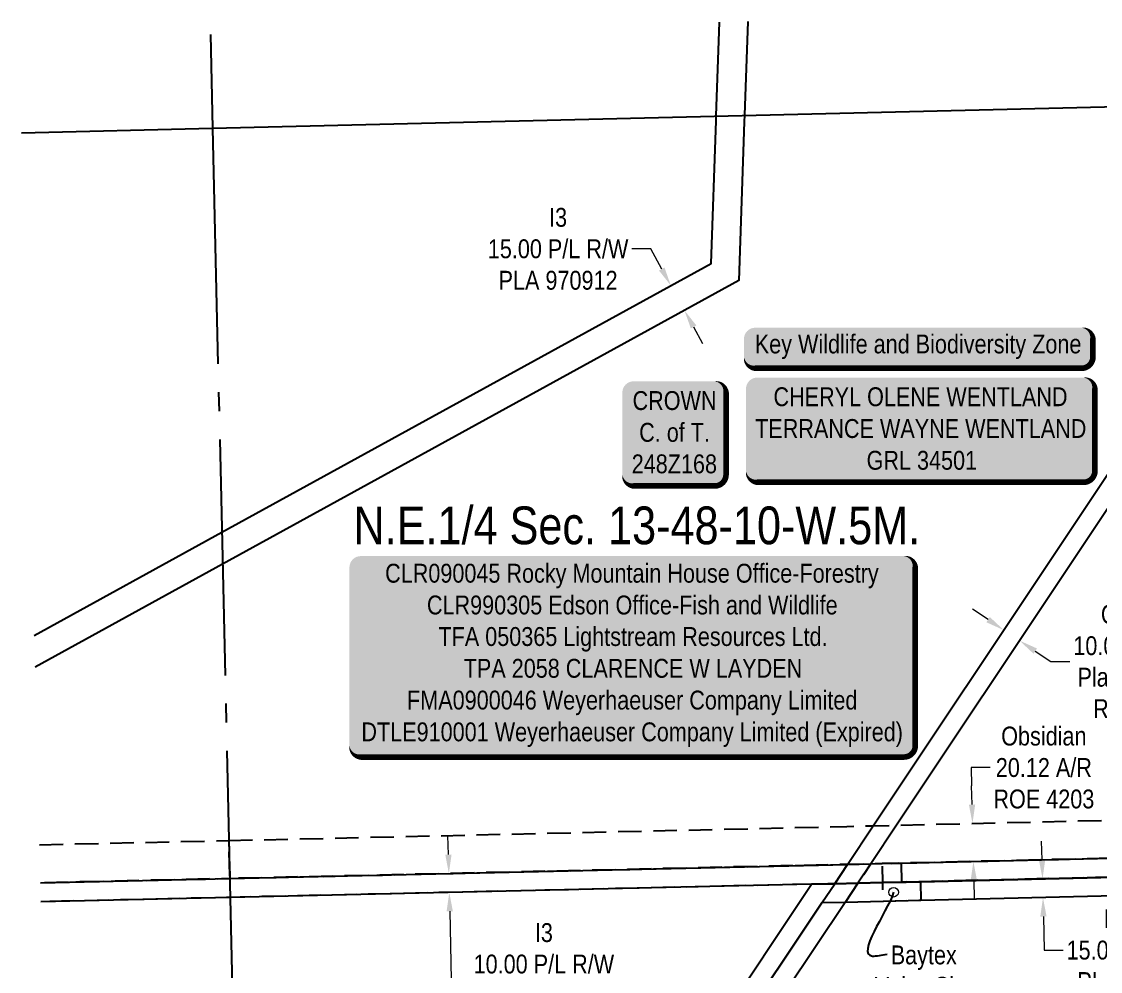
# Model space of a CAD drawing. Extents: x 610781 to 613451, y 5887607 to 5892660.
# Drawn here: x 611567 to 612138, y 5889675 to 5890178 of the extents above; entities that cross this region are included whole.
import ezdxf
from ezdxf.enums import TextEntityAlignment as Align

# ---------------------------------------------------------------- set-up
doc = ezdxf.new("R2010")
doc.units = 0
doc.header["$LTSCALE"] = 5
doc.header["$PDSIZE"] = -1.5
for name, pattern in [('foc-ACCESSROAD', [3.75, 2.5, -1.25]), ('foc-FLOWLINE', [3.75, 2.5, -1.25]), ('foc-QUARTERLINE', [33, 25, -3, 2, -3])]:
    doc.linetypes.add(name, pattern=pattern)
doc.layers.get('Defpoints').update_dxf_attribs({"color": 9})
for name, color, linetype in [('AS-OWNER', 7, 'Continuous'), ('AS-WILDLIFE-BLOCK', 131, 'Continuous'), ('C-AR', 13, 'foc-ACCESSROAD'), ('C-RW', 13, 'Continuous'), ('C-SYMBOL', 7, 'Continuous'), ('F-EZE', 190, 'foc-FLOWLINE'), ('F-RW', 190, 'Continuous'), ('F-WS', 190, 'foc-ACCESSROAD'), ('L-SEC', 7, 'Continuous'), ('L-SECQ', 8, 'foc-QUARTERLINE')]:
    doc.layers.add(name, color=color, linetype=linetype)
for name, color, linetype, lineweight in [('C-AR-T', 13, 'Continuous', 9), ('C-RW-T', 13, 'Continuous', 9), ('F-EZE-T', 190, 'Continuous', 9), ('F-RW-T', 190, 'Continuous', 9)]:
    doc.layers.add(name, color=color, linetype=linetype, lineweight=lineweight)
doc.styles.add('175L', font='ARIALN.TTF', dxfattribs={"height": 20})
doc.styles.add('80', font='ARIALN.TTF', dxfattribs={"height": 10})
doc.styles.add('80CG', font='ARIALN.TTF', dxfattribs={"height": 10})
doc.styles.add('80L', font='ARIALN.TTF', dxfattribs={"height": 10})
doc.dimstyles.new('Compass 5 000', dxfattribs={"dimscale": 5, "dimtxt": 9, "dimasz": 2, "dimexe": 0.2, "dimexo": 0.0625, "dimgap": 0.5, "dimtad": 0, "dimtih": 1, "dimtoh": 1, "dimzin": 0, "dimdsep": 46, "dimtxsty": '80CG', "dimcen": 0.1, "dimse1": 1, "dimse2": 1, "dimclrd": 256, "dimclrt": 256, "dimaunit": 1, "dimadec": 4, "dimazin": 0, "dimtfac": 0.06, "dimtofl": 0, "dimtmove": 0, "dimatfit": 1, "dimfxl": 0.2, "dimtolj": 1, "dimtzin": 0, "dimlwd": -1, "dimarcsym": 0})

# ---------------------------------------------------------------- blocks, each defined once
blk = doc.blocks.new('*D379')
at = {"layer": 'Defpoints', "color": 0, "transparency": 16777216}
for p in [(612090.6, 5889723.38), (612107.88, 5889713.78), (612090.83, 5889713.38)]:
    blk.add_point(p, dxfattribs=at)
at = {"layer": 'F-RW-T', "transparency": 16777216}
for p, q in [((612107.41, 5889733.78), (612107.17, 5889743.78)), ((612108.12, 5889703.79), (612108.55, 5889685.92)), ((612108.55, 5889685.92), (612118.55, 5889685.92))]:
    blk.add_line(p, q, dxfattribs=at)
for points in [[(612109.07, 5889733.82), (612105.74, 5889733.74), (612107.64, 5889723.79)], [(612109.79, 5889703.83), (612106.46, 5889703.75), (612107.88, 5889713.78)]]:
    blk.add_solid(points, dxfattribs=at)
at = {"layer": 'F-RW-T', "transparency": 16777216, "insert": (612157.63, 5889685.92), "char_height": 10, "attachment_point": 5, "style": '80CG'}
blk.add_mtext('\\A1;Baytex\\P15.00 P/L R/W\\PPLA 043805', dxfattribs=at)
blk = doc.blocks.new('*D380')
at = {"layer": 'Defpoints', "color": 0, "transparency": 16777216}
for p in [(611793.29, 5889726.59), (611793.24, 5889716.56), (611793.52, 5889716.57)]:
    blk.add_point(p, dxfattribs=at)
at = {"layer": 'F-RW-T', "transparency": 16777216}
for p, q in [((611792.78, 5889736.58), (611792.55, 5889746.57)), ((611793.46, 5889706.56), (611794.29, 5889670.2)), ((611794.29, 5889670.2), (611804.29, 5889670.2))]:
    blk.add_line(p, q, dxfattribs=at)
for points in [[(611794.45, 5889736.61), (611791.12, 5889736.54), (611793.01, 5889726.58)], [(611795.13, 5889706.6), (611791.8, 5889706.52), (611793.24, 5889716.56)]]:
    blk.add_solid(points, dxfattribs=at)
at = {"layer": 'F-RW-T', "transparency": 16777216, "insert": (611843.37, 5889670.2), "char_height": 10, "attachment_point": 5, "style": '80CG'}
blk.add_mtext('\\A1;I3\\P10.00 P/L R/W\\PPlan 982 5833\\PPLA 971556', dxfattribs=at)
blk = doc.blocks.new('*D410')
at = {"layer": 'Defpoints', "color": 0, "transparency": 16777216}
for p in [(611917.89, 5890024.9), (611717.42, 5889931.9), (611724.65, 5889918.75)]:
    blk.add_point(p, dxfattribs=at)
at = {"layer": 'F-RW-T', "transparency": 16777216}
for p, q in [((611899.99, 5890057.48), (611889.99, 5890057.48)), ((611905.85, 5890046.82), (611899.99, 5890057.48)), ((611922.7, 5890016.14), (611927.52, 5890007.37))]:
    blk.add_line(p, q, dxfattribs=at)
for points in [[(611907.31, 5890047.62), (611904.38, 5890046.02), (611910.66, 5890038.06)], [(611924.16, 5890016.94), (611921.24, 5890015.34), (611917.89, 5890024.9)]]:
    blk.add_solid(points, dxfattribs=at)
at = {"layer": 'F-RW-T', "transparency": 16777216, "insert": (611850.9, 5890057.48), "char_height": 10, "attachment_point": 5, "style": '80CG'}
blk.add_mtext('\\A1;I3\\P15.00 P/L R/W\\PPLA 970912', dxfattribs=at)
blk = doc.blocks.new('*D505')
at = {"layer": 'C-RW-T', "transparency": 16777216}
for p, q in [((612078.8, 5889861.08), (612070.48, 5889866.63)), ((612103.8, 5889844.4), (612112.12, 5889838.85)), ((612112.12, 5889838.85), (612122.12, 5889838.85))]:
    blk.add_line(p, q, dxfattribs=at)
for points in [[(612079.72, 5889862.46), (612077.87, 5889859.69), (612087.11, 5889855.53)], [(612104.73, 5889845.78), (612102.88, 5889843.01), (612095.48, 5889849.95)]]:
    blk.add_solid(points, dxfattribs=at)
at = {"layer": 'Defpoints', "color": 0, "transparency": 16777216}
for p in [(612087.11, 5889855.53), (612077.41, 5889840.99), (612085.78, 5889835.41)]:
    blk.add_point(p, dxfattribs=at)
at = {"layer": 'C-RW-T', "transparency": 16777216, "insert": (612161.21, 5889838.85), "char_height": 10, "attachment_point": 5, "style": '80CG'}
blk.add_mtext('\\A1;Obsidian\\P10.06 P/L R/W\\PPlan 5148 KS\\PROE 4944', dxfattribs=at)
blk = doc.blocks.new('*D506')
at = {"layer": 'C-AR-T', "transparency": 16777216}
for p, q in [((612079.82, 5889782.66), (612069.82, 5889782.66)), ((612069.82, 5889782.66), (612070.05, 5889773.1)), ((612070.28, 5889763.1), (612070.05, 5889773.1)), ((612071.23, 5889722.98), (612071.46, 5889712.98))]:
    blk.add_line(p, q, dxfattribs=at)
for points in [[(612071.95, 5889763.14), (612068.62, 5889763.06), (612070.52, 5889753.1)], [(612072.89, 5889723.02), (612069.56, 5889722.94), (612070.99, 5889732.97)]]:
    blk.add_solid(points, dxfattribs=at)
at = {"layer": 'Defpoints', "color": 0, "transparency": 16777216}
for p in [(612065, 5889752.97), (612070.52, 5889753.1), (612065.47, 5889732.84)]:
    blk.add_point(p, dxfattribs=at)
at = {"layer": 'C-AR-T', "transparency": 16777216, "insert": (612108.35, 5889782.66), "char_height": 10, "attachment_point": 5, "style": '80CG'}
blk.add_mtext('\\A1;Obsidian\\P20.12 A/R\\PROE 4203', dxfattribs=at)
blk = doc.blocks.new('*U526')
h = blk.add_hatch(color=255)
edge = h.paths.add_edge_path()
edge.add_line((-86.5, -11.5), (86.5, -11.5))
edge.add_arc((86.5, -5.5), 6, 270, 360)
edge.add_line((92.5, -5.5), (92.5, 4))
edge.add_arc((86.5, 4), 6, 0, 90)
edge.add_line((86.5, 10), (-86.5, 10))
edge.add_arc((-86.5, 4), 6, 90, 180)
edge.add_line((-92.5, 4), (-92.5, -5.5))
edge.add_arc((-86.5, -5.5), 6, 180, 270)
at = {"color": 131, "flags": 128}
blk.add_lwpolyline([(-86.5, -11.5, 3, 3, 0), (86.5, -11.5, 3, 3, 0.414214), (92.5, -5.5, 3, 3, 0), (92.5, 4, 3, 0, 0.414214), (86.5, 10, 0, 0, 0), (-86.5, 10, 0, 0, 0.414214), (-92.5, 4, 0, 0, 0), (-92.5, -5.5, 0, 3, 0.414214)], format="xyseb", close=True, dxfattribs=at)
at = {"color": 131, "style": '80'}
blk.add_attdef('ENTER_TEXT_001', (-35.99, -5), '', height=10, dxfattribs=at)
blk = doc.blocks.new('*U527')
h = blk.add_hatch(color=255)
edge = h.paths.add_edge_path()
edge.add_line((-144, -54), (144, -54))
edge.add_arc((144, -48), 6, 270, 360)
edge.add_line((150, -48), (150, 46.5))
edge.add_arc((144, 46.5), 6, 0, 90)
edge.add_line((144, 52.5), (-144, 52.5))
edge.add_arc((-144, 46.5), 6, 90, 180)
edge.add_line((-150, 46.5), (-150, -48))
edge.add_arc((-144, -48), 6, 180, 270)
at = {"color": 44, "flags": 128}
blk.add_lwpolyline([(-144, -54, 3, 3, 0), (144, -54, 3, 3, 0.414214), (150, -48, 3, 3, 0), (150, 46.5, 3, 0, 0.414214), (144, 52.5, 0, 0, 0), (-144, 52.5, 0, 0, 0.414214), (-150, 46.5, 0, 0, 0), (-150, -48, 0, 3, 0.414214)], format="xyseb", close=True, dxfattribs=at)
at = {"color": 44, "style": '80'}
blk.add_attdef('ENTER_TEXT_001', (-35.99, -5), '', height=10, dxfattribs=at)
blk = doc.blocks.new('*U528')
h = blk.add_hatch(color=59)
edge = h.paths.add_edge_path()
edge.add_line((-86.5, -28.5), (86.5, -28.5))
edge.add_arc((86.5, -22.5), 6, 270, 360)
edge.add_line((92.5, -22.5), (92.5, 21))
edge.add_arc((86.5, 21), 6, 0, 90)
edge.add_line((86.5, 27), (-86.5, 27))
edge.add_arc((-86.5, 21), 6, 90, 180)
edge.add_line((-92.5, 21), (-92.5, -22.5))
edge.add_arc((-86.5, -22.5), 6, 180, 270)
at = {"color": 1, "flags": 128}
blk.add_lwpolyline([(-86.5, -28.5, 3, 3, 0), (86.5, -28.5, 3, 3, 0.414214), (92.5, -22.5, 3, 3, 0), (92.5, 21, 3, 0, 0.414214), (86.5, 27, 0, 0, 0), (-86.5, 27, 0, 0, 0.414214), (-92.5, 21, 0, 0, 0), (-92.5, -22.5, 0, 3, 0.414214)], format="xyseb", close=True, dxfattribs=at)
blk.add_lwpolyline([(-49.31, -15.51, 0, 7.5, 0), (0, 0, 0, 0, 0)], format="xyseb", dxfattribs=at)
at = {"color": 1, "style": '80'}
blk.add_attdef('ENTER_TEXT_001', (-35.99, -5), '', height=10, dxfattribs=at)
blk = doc.blocks.new('*U541')
h = blk.add_hatch(color=255)
edge = h.paths.add_edge_path()
edge.add_line((-21.5, -28.5), (21.5, -28.5))
edge.add_arc((21.5, -22.5), 6, 270, 360)
edge.add_line((27.5, -22.5), (27.5, 21))
edge.add_arc((21.5, 21), 6, 0, 90)
edge.add_line((21.5, 27), (-21.5, 27))
edge.add_arc((-21.5, 21), 6, 90, 180)
edge.add_line((-27.5, 21), (-27.5, -22.5))
edge.add_arc((-21.5, -22.5), 6, 180, 270)
at = {"color": 14, "flags": 128}
blk.add_lwpolyline([(-21.5, -28.5, 3, 3, 0), (21.5, -28.5, 3, 3, 0.414214), (27.5, -22.5, 3, 3, 0), (27.5, 21, 3, 0, 0.414214), (21.5, 27, 0, 0, 0), (-21.5, 27, 0, 0, 0.414214), (-27.5, 21, 0, 0, 0), (-27.5, -22.5, 0, 3, 0.414214)], format="xyseb", close=True, dxfattribs=at)
at = {"color": 14, "style": '80'}
blk.add_attdef('ENTER_TEXT_001', (-26.85, -4.92), '', height=10, dxfattribs=at)

msp = doc.modelspace()

# ---------------------------------------------------------------- linework, layer by layer
at = {"layer": 'C-AR', "flags": 128}
msp.add_lwpolyline([(611676.458, 5889744.052), (612003.846, 5889751.528), (612016.125, 5889751.819), (612017.963, 5889751.862), (612030.248, 5889752.151), (612270.298, 5889757.81), (612280.36, 5889758.047), (612328.499, 5889759.181), (612473.631, 5889762.145), (612473.413, 5889760.928), (612473.019, 5889758.78), (612472.77, 5889757.457), (612472.375, 5889755.403), (612472.097, 5889753.992), (612471.703, 5889752.031), (612471.395, 5889750.532), (612471.002, 5889748.666), (612470.662, 5889747.08), (612470.273, 5889745.306), (612469.899, 5889743.633), (612469.51, 5889741.924), (612328.944, 5889738.94), (612280.817, 5889737.92), (612270.755, 5889737.683), (612032.718, 5889732.072), (612022.716, 5889731.837), (612016.601, 5889731.692), (612004.315, 5889731.401), (611676.915, 5889723.929), (611676.458, 5889744.052)], close=True, dxfattribs=at)
msp.add_lwpolyline([(611576.059, 5889741.817), (611676.457, 5889744.052), (611676.915, 5889723.929), (611576.567, 5889721.656)], dxfattribs=at)
at = {"layer": 'C-RW'}
for points in [[(611942.853, 5889639.251), (611990.704, 5889710.992), (611997.5, 5889721.183), (612004.315, 5889731.401), (612017.963, 5889751.862), (612212.858, 5890044.033)], [(612213.256, 5890026.508), (612030.248, 5889752.151), (612016.601, 5889731.692), (612009.774, 5889721.456), (612002.991, 5889711.285), (611955.951, 5889640.752), (611955.951, 5889640.752), (612162.162, 5889449.249)]]:
    msp.add_lwpolyline(points, dxfattribs=at)
at = {"layer": 'F-EZE', "flags": 128}
msp.add_lwpolyline([(612022.956, 5889721.77), (612009.774, 5889721.456), (612016.601, 5889731.692), (612022.716, 5889731.837), (612032.718, 5889732.072), (612270.755, 5889737.683), (612270.982, 5889727.68), (612042.961, 5889722.246), (612032.958, 5889722.008), (612022.956, 5889721.77)], close=True, dxfattribs=at)
msp.add_lwpolyline([(611576.567, 5889721.65), (611676.915, 5889723.929), (612004.315, 5889731.401), (611997.509, 5889721.197), (611985.264, 5889720.931), (611677.143, 5889713.926), (611576.819, 5889711.636)], dxfattribs=at)
at = {"layer": 'F-RW'}
for points in [[(611573.267, 5889852.717), (611672.744, 5889907.363), (611931.97, 5890049.764), (611934.605, 5890125.345), (611934.696, 5890127.919), (611936.426, 5890177.569)], [(611951.456, 5890177.929), (611949.726, 5890128.278), (611949.605, 5890124.823), (611946.673, 5890040.717), (611673.128, 5889890.451), (611573.692, 5889835.827)], [(611576.567, 5889721.656), (611676.915, 5889723.929), (612004.315, 5889731.401), (612016.601, 5889731.692), (612022.716, 5889731.837), (612032.718, 5889732.072), (612270.755, 5889737.683)], [(612270.982, 5889727.68), (612042.961, 5889722.246), (612032.958, 5889722.008), (612022.956, 5889721.769), (612009.774, 5889721.456), (611997.5, 5889721.183), (611985.264, 5889720.915), (611677.143, 5889713.926), (611576.819, 5889711.636)], [(611934.527, 5889644.8), (611985.264, 5889720.915), (611997.5, 5889721.183), (612009.774, 5889721.456), (612022.956, 5889721.769), (612032.958, 5889722.008), (612042.961, 5889722.246), (612270.982, 5889727.68)], [(612271.209, 5889717.678), (612043.199, 5889712.242), (612023.194, 5889711.766), (612002.991, 5889711.285), (611990.704, 5889710.992), (611942.853, 5889639.251)]]:
    msp.add_lwpolyline(points, dxfattribs=at)
at = {"layer": 'F-WS', "flags": 128}
msp.add_lwpolyline([(612032.718, 5889732.072), (612032.958, 5889722.008), (612042.961, 5889722.246), (612043.199, 5889712.242), (612023.194, 5889711.766), (612022.956, 5889721.769), (612022.716, 5889731.837), (612032.718, 5889732.072)], close=True, dxfattribs=at)
at = {"layer": 'L-SEC'}
msp.add_lwpolyline([(611566.561, 5890119.007), (611667.809, 5890121.486), (612472.938, 5890140.722)], dxfattribs=at)
at = {"layer": 'L-SECQ'}
for p, q in [((611666.689, 5890171.106), (611667.809, 5890121.486)), ((611667.809, 5890121.486), (611704.359, 5888514.385))]:
    msp.add_line(p, q, dxfattribs=at)

# ---------------------------------------------------------------- block references
at = {"layer": 'AS-OWNER'}
ref = msp.add_blockref('*U541', (611912.429, 5889960.378), dxfattribs=dict(at, xscale=0.9992244104333442, yscale=0.9992244104333442, zscale=0.9992244104333442))
ref.add_attrib('ENTER_TEXT_001', 'CROWN', (611890.386, 5889972.141), dxfattribs={"layer": '0', "color": 14, "height": 9.9922, "style": '80'})
ref.add_attrib('ENTER_TEXT_002', 'C. of T.', (611893.879, 5889955.311), dxfattribs={"layer": '0', "color": 14, "height": 9.9922, "style": '80'})
ref.add_attrib('ENTER_TEXT_003', '248Z168', (611889.932, 5889938.616), dxfattribs={"layer": '0', "color": 14, "height": 9.9922, "style": '80'})
at = {"layer": 'AS-OWNER', "color": 1}
ref = msp.add_blockref('*U528', (612042.944, 5889962.337), dxfattribs=dict(at, xscale=0.999609, yscale=0.999609, zscale=0.999609))
ref.add_attrib('ENTER_TEXT_001', 'CHERYL OLENE WENTLAND', (611965.055, 5889974.173), dxfattribs={"layer": '0', "color": 1, "height": 9.99609, "style": '80'})
ref.add_attrib('ENTER_TEXT_002', 'TERRANCE WAYNE WENTLAND', (611955.339, 5889957.335), dxfattribs={"layer": '0', "color": 1, "height": 9.99609, "style": '80'})
ref.add_attrib('ENTER_TEXT_003', 'GRL 34501', (612014.401, 5889940.498), dxfattribs={"layer": '0', "color": 1, "height": 9.9961, "style": '80'})
at = {"layer": 'AS-WILDLIFE-BLOCK', "color": 3}
ref = msp.add_blockref('*U526', (612041.882, 5890005.754), dxfattribs=dict(at, xscale=0.999609, yscale=0.999609, zscale=0.999609))
ref.add_attrib('ENTER_TEXT_001', 'Key Wildlife and Biodiversity Zone', (611955.142, 5890002.14), dxfattribs={"layer": '0', "color": 131, "height": 9.99609, "style": '80'})
at = {"layer": 'C-SYMBOL', "color": 3}
ref = msp.add_blockref('*U527', (611890.261, 5889842.264), dxfattribs=dict(at, xscale=0.999609, yscale=0.999609, zscale=0.999609))
ref.add_attrib('ENTER_TEXT_001', 'CLR090045 Rocky Mountain House Office-Forestry', (611759.241, 5889880.672), dxfattribs={"layer": '0', "color": 44, "height": 9.99609, "style": '80'})
ref.add_attrib('ENTER_TEXT_002', 'CLR990305 Edson Office-Fish and Wildlife', (611781.392, 5889863.835), dxfattribs={"layer": '0', "color": 44, "height": 9.99609, "style": '80'})
ref.add_attrib('ENTER_TEXT_003', 'TFA 050365 Lightstream Resources Ltd.', (611787.484, 5889847.134), dxfattribs={"layer": '0', "color": 44, "height": 9.99609, "style": '80'})
ref.add_attrib('ENTER_TEXT_004', 'TPA 2058 CLARENCE W LAYDEN', (611800.879, 5889830.297), dxfattribs={"layer": '0', "color": 44, "height": 9.99609, "style": '80'})
ref.add_attrib('ENTER_TEXT_005', 'FMA0900046 Weyerhaeuser Company Limited', (611770.854, 5889813.459), dxfattribs={"layer": '0', "color": 44, "height": 9.99609, "style": '80'})
ref.add_attrib('ENTER_TEXT_006', 'DTLE910001 Weyerhaeuser Company Limited (Expired)', (611746.654, 5889796.622), dxfattribs={"layer": '0', "color": 44, "height": 9.99609, "style": '80'})

# ---------------------------------------------------------------- texts
at = {"layer": 'C-SYMBOL', "color": 3, "style": '175L'}
msp.add_text('N.E.1/4 Sec. 13-48-10-W.5M.', height=19.99218, dxfattribs=at).set_placement((611892.639, 5889895.025), align=Align.BOTTOM_CENTER)
at = {"layer": 'F-EZE-T', "insert": (611997.026, 5889688.448), "char_height": 9.99609, "attachment_point": 1, "style": '80L'}
msp.add_mtext_dynamic_manual_height_columns('\\pi30.16884;Baytex\\P\\pi21.70693;Valve Site\\P\\pi18.6181;PIL 040518', width=94.42393, gutter_width=99.961, heights=[0], dxfattribs=at)

# ---------------------------------------------------------------- dimensions: what is measured, and where the dimension line sits
at = {"layer": 'C-AR-T'}
dim = msp.add_linear_dim(base=(612070.518, 5889753.101), p1=(612065.47, 5889732.844), p2=(612064.996, 5889752.97), angle=91.35042, text='Obsidian\\P20.12 A/R\\PROE 4203', dimstyle='Compass 5 000', override={"dimtmove": 1}, dxfattribs=at)
dim.commit()
dim.dimension.update_dxf_attribs({"geometry": '*D506', "text_midpoint": (612074.389, 5889782.662), "dimtype": 161})
at = {"layer": 'C-RW-T'}
dim = msp.add_linear_dim(base=(612087.115, 5889855.529), p1=(612085.782, 5889835.406), p2=(612077.415, 5889840.988), angle=146.29437, text='Obsidian\\P10.06 P/L R/W\\PPlan 5148 KS\\PROE 4944', dimstyle='Compass 5 000', dxfattribs=at)
dim.commit()
dim.dimension.update_dxf_attribs({"geometry": '*D505', "text_midpoint": (612161.206, 5889838.848), "dimtype": 161})
at = {"layer": 'F-RW-T'}
for base, p1, p2, angle, text, picture, middle in [((611917.886, 5890024.903), (611717.42, 5889931.905), (611724.646, 5889918.751), 298.78134, 'I3\\P15.00 P/L R/W\\PPLA 970912', '*D410', (611850.904, 5890057.48)), ((611793.235, 5889716.56), (611793.29, 5889726.585), (611793.517, 5889716.566), 271.29935, 'I3\\P10.00 P/L R/W\\PPlan 982 5833\\PPLA 971556', '*D380', (611843.373, 5889670.203)), ((612107.883, 5889713.784), (612090.596, 5889723.381), (612090.834, 5889713.378), 271.36575, 'Baytex\\P15.00 P/L R/W\\PPLA 043805', '*D379', (612157.633, 5889685.923))]:
    dim = msp.add_linear_dim(base=base, p1=p1, p2=p2, angle=angle, text=text, dimstyle='Compass 5 000', dxfattribs=at)
    dim.commit()
    dim.dimension.update_dxf_attribs({"geometry": picture, "text_midpoint": middle, "dimtype": 161})

# ---------------------------------------------------------------- leaders
at = {"layer": 'F-RW-T', "path_type": 1}
msp.add_leader([(612028.748, 5889716.62), (612017.541, 5889682.859), (612025.226, 5889683.819)], dimstyle='Compass 5 000', override={"dimasz": 1, "dimgap": 0.5, "dimtad": 0, "dimldrblk": 'DotBlank'}, dxfattribs=at)

doc.saveas('drawing.dxf')
